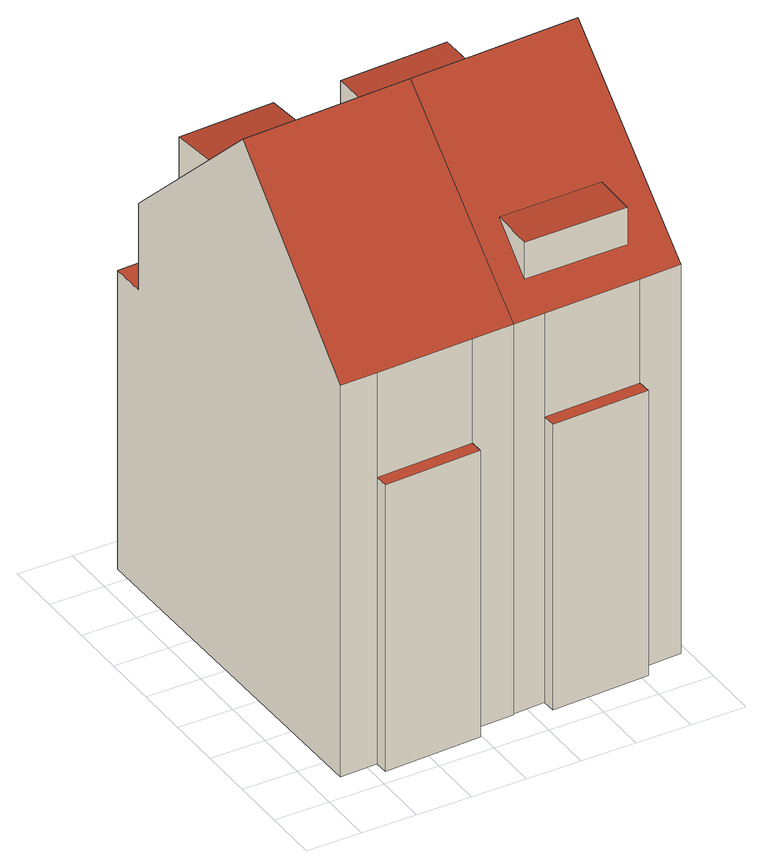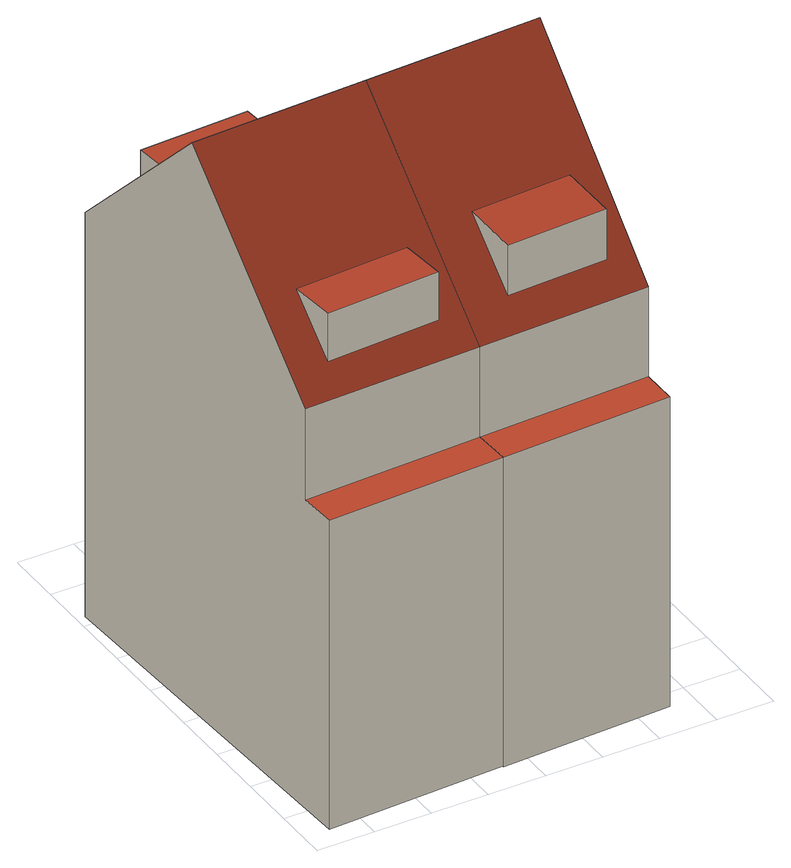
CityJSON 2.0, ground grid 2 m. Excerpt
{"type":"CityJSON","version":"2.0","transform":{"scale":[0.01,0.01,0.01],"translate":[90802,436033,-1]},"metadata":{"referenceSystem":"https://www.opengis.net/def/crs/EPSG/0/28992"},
"CityObjects":{
"building1":{"type":"Building","attributes":{"measuredHeight":20.75,"yearOfConstruction":1929,"name":"Rochussenstraat 327","LAAGSTE_BOUWLAAG":"-1","AANTAL_BOUWLAGEN":"6","AANTAL_ADRESSEN":"4","WIJK":"Delfshaven","PANDSOORT":"Tussenpand","BUURT":"Nieuwe Westen","HOOGSTE_BOUWLAAG":"4"},"address":[{"CountryName":"Nederland","LocalityName":"Rotterdam","ThoroughfareNumber":"327-327","ThoroughfareName":"Rochussenstraat","PostalCode":"3023DG"}],"children":["building1-1"],"geometry":[{"type":"Solid","lod":"2","boundaries":[[[[0,1,2,3]],[[4,0,3]],[[5,2,1]],[[3,2,5,4]],[[6,7,8,9,10,11,12]],[[13,14,15,16]],[[17,18,19,20]],[[21,22,23,24,25,26,27]],[[15,14,28,11,10]],[[24,23,29,19,18]],[[29,28,14,19]],[[27,7,6,21]],[[20,13,16,17]],[[25,9,8,26]],[[21,6,12,22],[1,0,4,5]],[[19,14,13,20]],[[26,8,7,27]],[[12,11,28,29,23,22]],[[24,18,17,16,15,10,9,25]]]],"semantics":{"surfaces":[{"type":"WallSurface"},{"type":"RoofSurface"},{"type":"GroundSurface"}],"values":[[0,0,0,1,0,0,0,0,0,0,0,0,0,0,1,1,1,1,2]]}}]},
"building1-1":{"type":"BuildingInstallation","parents":["building1"],"geometry":[{"type":"MultiSurface","lod":"2","boundaries":[[[3,2,5,4]],[[0,1,2,3]],[[4,0,3]],[[5,2,1]]],"semantics":{"surfaces":[{"type":"RoofSurface"},{"type":"WallSurface"}],"values":[0,1,1,1]}}]},
"building2":{"type":"Building","attributes":{"measuredHeight":20.72,"yearOfConstruction":1929,"LAAGSTE_BOUWLAAG":"-1","AANTAL_BOUWLAGEN":"6","AANTAL_ADRESSEN":"4","WIJK":"Delfshaven","PANDSOORT":"Tussenpand","BUURT":"Nieuwe Westen","HOOGSTE_BOUWLAAG":"4"},"address":[{"CountryName":"Nederland","LocalityName":"Rotterdam","ThoroughfareNumber":"325-325","ThoroughfareName":"Rochussenstraat","PostalCode":"3023DG"}],"children":["building2-1","building2-2"],"geometry":[{"type":"Solid","lod":"2","boundaries":[[[[30,31,32]],[[31,33,34,32]],[[35,34,33]],[[32,34,35,30]],[[36,37,38]],[[36,39,40,37]],[[39,41,40]],[[38,41,39,36]],[[23,22,21,27,26,42,43]],[[44,42,26,45]],[[46,47,48,49]],[[50,46,49,51]],[[52,27,21,53]],[[51,54,55,50]],[[56,57,58,44,45,52,53]],[[48,47,59,23,43]],[[58,57,60,55,54]],[[60,59,47,55]],[[53,21,22,56],[31,30,35,33]],[[55,47,46,50]],[[57,56,22,23,59,60],[38,37,40,41]],[[45,26,27,52]],[[58,54,51,49,48,43,42,44]]]],"semantics":{"surfaces":[{"type":"WallSurface"},{"type":"RoofSurface"},{"type":"GroundSurface"}],"values":[[0,0,0,1,0,0,0,1,0,0,0,0,0,0,0,0,0,0,1,1,1,1,2]]}}]},
"building2-1":{"type":"BuildingInstallation","parents":["building2"],"geometry":[{"type":"MultiSurface","lod":"2","boundaries":[[[32,34,35,30]],[[30,31,32]],[[31,33,34,32]],[[35,34,33]]],"semantics":{"surfaces":[{"type":"RoofSurface"},{"type":"WallSurface"}],"values":[0,1,1,1]}}]},
"building2-2":{"type":"BuildingInstallation","parents":["building2"],"geometry":[{"type":"MultiSurface","lod":"2","boundaries":[[[38,41,39,36]],[[36,37,38]],[[36,39,40,37]],[[39,41,40]]],"semantics":{"surfaces":[{"type":"RoofSurface"},{"type":"WallSurface"}],"values":[0,1,1,1]}}]}
},
"vertices":[
[540,1272,1634],[185,1254,1635],[185,1254,1818],[540,1272,1817],[550,1071,1827],[195,1053,1829],[87,1338,1550],[87,1338,1222],[86,1465,1222],[86,1465,90],[102,104,90],[102,104,1575],[95,700,2164],[239,60,1177],[237,109,1177],[237,109,90],[239,60,90],[595,75,90],[593,124,90],[593,124,1177],[595,75,1177],[692,1363,1552],[720,727,2165],[747,130,1571],[747,130,90],[686,1493,90],[686,1493,1222],[692,1363,1222],[237,109,1574],[593,124,1572],
[1199,1129,1800],[1190,1302,1633],[1190,1302,1808],[789,1281,1635],[789,1281,1810],[798,1109,1802],[1222,233,1792],[1222,233,1653],[1217,384,1803],[840,222,1797],[840,222,1658],[836,372,1808],[686,1493,94],[747,130,94],[1313,1523,94],[1313,1523,1222],[864,86,1177],[863,135,1177],[863,135,94],[864,86,94],[1220,101,1177],[1220,101,94],[1319,1390,1222],[1319,1390,1554],[1218,149,94],[1218,149,1177],[1346,755,2166],[1371,156,1570],[1371,156,94],[863,135,1571],[1218,149,1570]
]}
